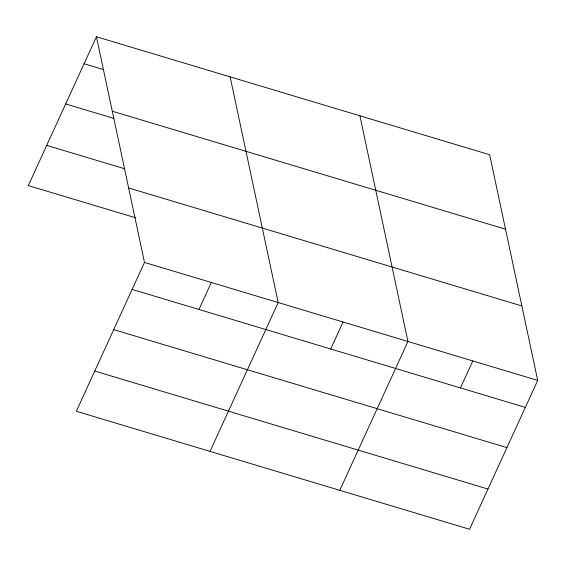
<?xml version="1.0" encoding="UTF-8"?>
<svg xmlns="http://www.w3.org/2000/svg" width="566" height="566" viewBox="0 0 566 566"><rect width="100%" height="100%" fill="white"/><g stroke="black" fill="none" stroke-linecap="round" stroke-linejoin="round"><path stroke-width="0.85" d="M96.446 36.748L144.479 262.426L76.332 411.27L469.554 529.252L537.7 380.409L489.668 154.73L96.446 36.748L28.3 185.591L135.762 217.832M198.963 309.475L211.323 282.484M210.028 451.385L278.175 302.541L230.143 76.863M330.693 349.003L343.053 322.004M339.791 490.319L407.937 341.475L359.905 115.797M460.455 387.936L472.815 360.945M84.086 63.739L103.55 69.583M112.294 111.219L505.523 229.209M65.677 103.953L113.907 118.421M46.709 145.377L124.555 168.739M128.624 187.947L521.852 305.937M144.479 262.426L537.7 380.409M132.119 289.417L525.34 407.407M113.702 329.631L506.931 447.614M94.741 371.055L487.963 489.045"/></g></svg>
